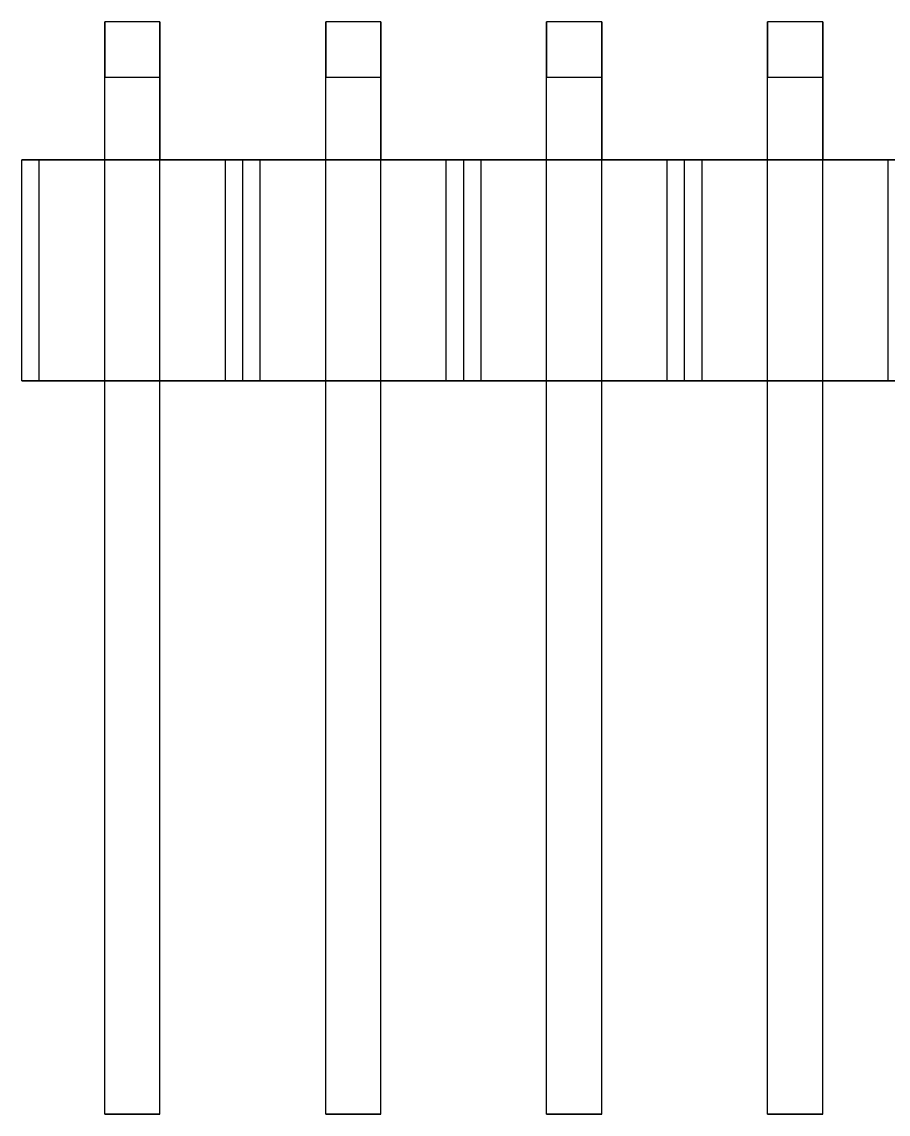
# Model space of a CAD drawing. Extents: x -1.3 to 80, y -12.2 to 0.3.
# Drawn here: x -1.27 to 8.69, y -12.24 to 0.32 of the extents above; entities that cross this region are included whole.
import ezdxf

# ---------------------------------------------------------------- set-up
doc = ezdxf.new("R2010")
doc.units = 0
doc.layers.get('0').update_dxf_attribs({"linetype": 'CONTINUOUS'})

# ---------------------------------------------------------------- blocks, each defined once
blk = doc.blocks.new('*U2')
at = {"color": 254, "extrusion": (1e-16, 1, -2e-16)}
for p, q in [((0.3175, 0.3175, -3.05), (-0.3175, 0.3175, -3.05)), ((-0.3175, 0.3175, 0.25), (-0.3175, 0.3175, -3.05)), ((0.3175, 0.3175, 0.25), (-0.3175, 0.3175, 0.25)), ((0.3175, 0.3175, 0.25), (0.3175, 0.3175, -3.05))]:
    blk.add_line(p, q, dxfattribs=at)
at = {"color": 254}
for p, q in [((0.3175, 0.3175, 0.25), (-0.3175, 0.3175, 0.25)), ((-0.3175, -0.3175, 0.25), (0.3175, -0.3175, 0.25)), ((-0.3175, -1.27, 1.2025), (0.3175, -1.27, 1.2025)), ((0.3175, -1.27, 1.8375), (-0.3175, -1.27, 1.8375)), ((0.3175, -1.27, 1.8375), (-0.3175, -1.27, 1.8375)), ((-0.3175, -12.24, 1.8375), (-0.3175, -1.27, 1.8375)), ((0.3175, -12.24, 1.8375), (0.3175, -1.27, 1.8375)), ((0.3175, -12.24, 1.8375), (-0.3175, -12.24, 1.8375))]:
    blk.add_line(p, q, dxfattribs=at)
at = {"color": 254, "extrusion": (-1, 1e-16, 0)}
for p, q in [((-0.3175, 0.3175, 0.25), (-0.3175, 0.3175, -3.05)), ((-0.3175, 0.3175, -3.05), (-0.3175, -0.3175, -3.05)), ((-0.3175, -0.3175, 0.25), (-0.3175, -0.3175, -3.05)), ((-0.3175, -12.24, 1.2025), (-0.3175, -1.27, 1.2025)), ((-0.3175, -12.24, 1.8375), (-0.3175, -1.27, 1.8375)), ((-0.3175, -12.24, 1.8375), (-0.3175, -12.24, 1.2025))]:
    blk.add_line(p, q, dxfattribs=at)
at = {"color": 254, "extrusion": (0, -2e-16, -1)}
for p, q in [((-0.3175, 0.3175, -3.05), (-0.3175, -0.3175, -3.05)), ((0.3175, 0.3175, -3.05), (-0.3175, 0.3175, -3.05)), ((0.3175, -0.3175, -3.05), (0.3175, 0.3175, -3.05)), ((-0.3175, -0.3175, -3.05), (0.3175, -0.3175, -3.05))]:
    blk.add_line(p, q, dxfattribs=at)
at = {"color": 254, "extrusion": (1, -1e-16, 0)}
for p, q in [((0.3175, -0.3175, -3.05), (0.3175, 0.3175, -3.05)), ((0.3175, 0.3175, 0.25), (0.3175, 0.3175, -3.05)), ((0.3175, -0.3175, 0.25), (0.3175, -0.3175, -3.05)), ((0.3175, -12.24, 1.8375), (0.3175, -1.27, 1.8375)), ((0.3175, -12.24, 1.2025), (0.3175, -1.27, 1.2025)), ((0.3175, -12.24, 1.2025), (0.3175, -12.24, 1.8375))]:
    blk.add_line(p, q, dxfattribs=at)
at = {"color": 254, "extrusion": (-1e-16, -1, 2e-16)}
for p, q in [((-0.3175, -0.3175, -3.05), (0.3175, -0.3175, -3.05)), ((-0.3175, -0.3175, 0.25), (0.3175, -0.3175, 0.25)), ((-0.3175, -0.3175, 0.25), (-0.3175, -0.3175, -3.05)), ((0.3175, -0.3175, 0.25), (0.3175, -0.3175, -3.05))]:
    blk.add_line(p, q, dxfattribs=at)
at = {"color": 254, "extrusion": (0, -1e-16, -1)}
for p, q in [((-0.3175, -1.27, 1.2025), (0.3175, -1.27, 1.2025)), ((-0.3175, -12.24, 1.2025), (-0.3175, -1.27, 1.2025)), ((0.3175, -12.24, 1.2025), (0.3175, -1.27, 1.2025)), ((-0.3175, -12.24, 1.2025), (0.3175, -12.24, 1.2025))]:
    blk.add_line(p, q, dxfattribs=at)
at = {"color": 254, "extrusion": (-1e-16, -1, 1e-16)}
for p, q in [((0.3175, -12.24, 1.8375), (-0.3175, -12.24, 1.8375)), ((-0.3175, -12.24, 1.8375), (-0.3175, -12.24, 1.2025)), ((-0.3175, -12.24, 1.2025), (0.3175, -12.24, 1.2025)), ((0.3175, -12.24, 1.2025), (0.3175, -12.24, 1.8375))]:
    blk.add_line(p, q, dxfattribs=at)
at = {"color": 254, "extrusion": (-1, 1e-16, 0)}
for centre, radius in [((1.27, 0.25, 0.3175), 1.5875), ((1.27, 0.25, 0.3175), 1.5875), ((1.27, 0.25, -0.3175), 1.5875), ((1.27, 0.25, 0.3175), 0.9525), ((1.27, 0.25, 0.3175), 0.9525), ((1.27, 0.25, -0.3175), 0.9525)]:
    blk.add_arc(centre, radius, 90, 180, dxfattribs=at)
at = {"color": 254, "extrusion": (1, -1e-16, 0)}
for radius in [1.5875, 0.9525]:
    blk.add_arc((-1.27, 0.25, 0.3175), radius, 0, 90, dxfattribs=at)
blk = doc.blocks.new('*U3')
at = {"color": 254, "extrusion": (1e-16, 1, -2e-16)}
for p, q in [((2.8575, 0.3175, -3.05), (2.2225, 0.3175, -3.05)), ((2.2225, 0.3175, 0.25), (2.2225, 0.3175, -3.05)), ((2.8575, 0.3175, 0.25), (2.2225, 0.3175, 0.25)), ((2.8575, 0.3175, 0.25), (2.8575, 0.3175, -3.05))]:
    blk.add_line(p, q, dxfattribs=at)
at = {"color": 254}
for p, q in [((2.8575, 0.3175, 0.25), (2.2225, 0.3175, 0.25)), ((2.2225, -0.3175, 0.25), (2.8575, -0.3175, 0.25)), ((2.2225, -1.27, 1.2025), (2.8575, -1.27, 1.2025)), ((2.8575, -1.27, 1.8375), (2.2225, -1.27, 1.8375)), ((2.8575, -1.27, 1.8375), (2.2225, -1.27, 1.8375)), ((2.2225, -12.24, 1.8375), (2.2225, -1.27, 1.8375)), ((2.8575, -12.24, 1.8375), (2.8575, -1.27, 1.8375)), ((2.8575, -12.24, 1.8375), (2.2225, -12.24, 1.8375))]:
    blk.add_line(p, q, dxfattribs=at)
at = {"color": 254, "extrusion": (-1, 1e-16, 0)}
for p, q in [((2.2225, 0.3175, 0.25), (2.2225, 0.3175, -3.05)), ((2.2225, 0.3175, -3.05), (2.2225, -0.3175, -3.05)), ((2.2225, -0.3175, 0.25), (2.2225, -0.3175, -3.05)), ((2.2225, -12.24, 1.2025), (2.2225, -1.27, 1.2025)), ((2.2225, -12.24, 1.8375), (2.2225, -1.27, 1.8375)), ((2.2225, -12.24, 1.8375), (2.2225, -12.24, 1.2025))]:
    blk.add_line(p, q, dxfattribs=at)
at = {"color": 254, "extrusion": (0, -2e-16, -1)}
for p, q in [((2.2225, 0.3175, -3.05), (2.2225, -0.3175, -3.05)), ((2.8575, 0.3175, -3.05), (2.2225, 0.3175, -3.05)), ((2.8575, -0.3175, -3.05), (2.8575, 0.3175, -3.05)), ((2.2225, -0.3175, -3.05), (2.8575, -0.3175, -3.05))]:
    blk.add_line(p, q, dxfattribs=at)
at = {"color": 254, "extrusion": (1, -1e-16, 0)}
for p, q in [((2.8575, -0.3175, -3.05), (2.8575, 0.3175, -3.05)), ((2.8575, 0.3175, 0.25), (2.8575, 0.3175, -3.05)), ((2.8575, -0.3175, 0.25), (2.8575, -0.3175, -3.05)), ((2.8575, -12.24, 1.8375), (2.8575, -1.27, 1.8375)), ((2.8575, -12.24, 1.2025), (2.8575, -1.27, 1.2025)), ((2.8575, -12.24, 1.2025), (2.8575, -12.24, 1.8375))]:
    blk.add_line(p, q, dxfattribs=at)
at = {"color": 254, "extrusion": (-1e-16, -1, 2e-16)}
for p, q in [((2.2225, -0.3175, -3.05), (2.8575, -0.3175, -3.05)), ((2.2225, -0.3175, 0.25), (2.8575, -0.3175, 0.25)), ((2.2225, -0.3175, 0.25), (2.2225, -0.3175, -3.05)), ((2.8575, -0.3175, 0.25), (2.8575, -0.3175, -3.05))]:
    blk.add_line(p, q, dxfattribs=at)
at = {"color": 254, "extrusion": (0, -1e-16, -1)}
for p, q in [((2.2225, -1.27, 1.2025), (2.8575, -1.27, 1.2025)), ((2.2225, -12.24, 1.2025), (2.2225, -1.27, 1.2025)), ((2.8575, -12.24, 1.2025), (2.8575, -1.27, 1.2025)), ((2.2225, -12.24, 1.2025), (2.8575, -12.24, 1.2025))]:
    blk.add_line(p, q, dxfattribs=at)
at = {"color": 254, "extrusion": (-1e-16, -1, 1e-16)}
for p, q in [((2.8575, -12.24, 1.8375), (2.2225, -12.24, 1.8375)), ((2.2225, -12.24, 1.8375), (2.2225, -12.24, 1.2025)), ((2.2225, -12.24, 1.2025), (2.8575, -12.24, 1.2025)), ((2.8575, -12.24, 1.2025), (2.8575, -12.24, 1.8375))]:
    blk.add_line(p, q, dxfattribs=at)
at = {"color": 254, "extrusion": (-1, 1e-16, 0)}
for centre, radius in [((1.27, 0.25, -2.2225), 1.5875), ((1.27, 0.25, -2.2225), 1.5875), ((1.27, 0.25, -2.8575), 1.5875), ((1.27, 0.25, -2.2225), 0.9525), ((1.27, 0.25, -2.2225), 0.9525), ((1.27, 0.25, -2.8575), 0.9525)]:
    blk.add_arc(centre, radius, 90, 180, dxfattribs=at)
at = {"color": 254, "extrusion": (1, -1e-16, 0)}
for radius in [1.5875, 0.9525]:
    blk.add_arc((-1.27, 0.25, 2.8575), radius, 0, 90, dxfattribs=at)
blk = doc.blocks.new('*U4')
at = {"color": 254, "extrusion": (1e-16, 1, -2e-16)}
for p, q in [((5.3975, 0.3175, -3.05), (4.7625, 0.3175, -3.05)), ((4.7625, 0.3175, 0.25), (4.7625, 0.3175, -3.05)), ((5.3975, 0.3175, 0.25), (4.7625, 0.3175, 0.25)), ((5.3975, 0.3175, 0.25), (5.3975, 0.3175, -3.05))]:
    blk.add_line(p, q, dxfattribs=at)
at = {"color": 254}
for p, q in [((5.3975, 0.3175, 0.25), (4.7625, 0.3175, 0.25)), ((4.7625, -0.3175, 0.25), (5.3975, -0.3175, 0.25)), ((4.7625, -1.27, 1.2025), (5.3975, -1.27, 1.2025)), ((5.3975, -1.27, 1.8375), (4.7625, -1.27, 1.8375)), ((5.3975, -1.27, 1.8375), (4.7625, -1.27, 1.8375)), ((4.7625, -12.24, 1.8375), (4.7625, -1.27, 1.8375)), ((5.3975, -12.24, 1.8375), (5.3975, -1.27, 1.8375)), ((5.3975, -12.24, 1.8375), (4.7625, -12.24, 1.8375))]:
    blk.add_line(p, q, dxfattribs=at)
at = {"color": 254, "extrusion": (-1, 1e-16, 0)}
for p, q in [((4.7625, 0.3175, 0.25), (4.7625, 0.3175, -3.05)), ((4.7625, 0.3175, -3.05), (4.7625, -0.3175, -3.05)), ((4.7625, -0.3175, 0.25), (4.7625, -0.3175, -3.05)), ((4.7625, -12.24, 1.2025), (4.7625, -1.27, 1.2025)), ((4.7625, -12.24, 1.8375), (4.7625, -1.27, 1.8375)), ((4.7625, -12.24, 1.8375), (4.7625, -12.24, 1.2025))]:
    blk.add_line(p, q, dxfattribs=at)
at = {"color": 254, "extrusion": (0, -2e-16, -1)}
for p, q in [((4.7625, 0.3175, -3.05), (4.7625, -0.3175, -3.05)), ((5.3975, 0.3175, -3.05), (4.7625, 0.3175, -3.05)), ((5.3975, -0.3175, -3.05), (5.3975, 0.3175, -3.05)), ((4.7625, -0.3175, -3.05), (5.3975, -0.3175, -3.05))]:
    blk.add_line(p, q, dxfattribs=at)
at = {"color": 254, "extrusion": (1, -1e-16, 0)}
for p, q in [((5.3975, -0.3175, -3.05), (5.3975, 0.3175, -3.05)), ((5.3975, 0.3175, 0.25), (5.3975, 0.3175, -3.05)), ((5.3975, -0.3175, 0.25), (5.3975, -0.3175, -3.05)), ((5.3975, -12.24, 1.8375), (5.3975, -1.27, 1.8375)), ((5.3975, -12.24, 1.2025), (5.3975, -1.27, 1.2025)), ((5.3975, -12.24, 1.2025), (5.3975, -12.24, 1.8375))]:
    blk.add_line(p, q, dxfattribs=at)
at = {"color": 254, "extrusion": (-1e-16, -1, 2e-16)}
for p, q in [((4.7625, -0.3175, -3.05), (5.3975, -0.3175, -3.05)), ((4.7625, -0.3175, 0.25), (5.3975, -0.3175, 0.25)), ((4.7625, -0.3175, 0.25), (4.7625, -0.3175, -3.05)), ((5.3975, -0.3175, 0.25), (5.3975, -0.3175, -3.05))]:
    blk.add_line(p, q, dxfattribs=at)
at = {"color": 254, "extrusion": (0, -1e-16, -1)}
for p, q in [((4.7625, -1.27, 1.2025), (5.3975, -1.27, 1.2025)), ((4.7625, -12.24, 1.2025), (4.7625, -1.27, 1.2025)), ((5.3975, -12.24, 1.2025), (5.3975, -1.27, 1.2025)), ((4.7625, -12.24, 1.2025), (5.3975, -12.24, 1.2025))]:
    blk.add_line(p, q, dxfattribs=at)
at = {"color": 254, "extrusion": (-1e-16, -1, 1e-16)}
for p, q in [((5.3975, -12.24, 1.8375), (4.7625, -12.24, 1.8375)), ((4.7625, -12.24, 1.8375), (4.7625, -12.24, 1.2025)), ((4.7625, -12.24, 1.2025), (5.3975, -12.24, 1.2025)), ((5.3975, -12.24, 1.2025), (5.3975, -12.24, 1.8375))]:
    blk.add_line(p, q, dxfattribs=at)
at = {"color": 254, "extrusion": (-1, 1e-16, 0)}
for centre, radius in [((1.27, 0.25, -4.7625), 1.5875), ((1.27, 0.25, -4.7625), 1.5875), ((1.27, 0.25, -5.3975), 1.5875), ((1.27, 0.25, -4.7625), 0.9525), ((1.27, 0.25, -4.7625), 0.9525), ((1.27, 0.25, -5.3975), 0.9525)]:
    blk.add_arc(centre, radius, 90, 180, dxfattribs=at)
at = {"color": 254, "extrusion": (1, -1e-16, 0)}
for radius in [1.5875, 0.9525]:
    blk.add_arc((-1.27, 0.25, 5.3975), radius, 0, 90, dxfattribs=at)
blk = doc.blocks.new('*U5')
at = {"color": 254, "extrusion": (1e-16, 1, -2e-16)}
for p, q in [((7.9375, 0.3175, -3.05), (7.3025, 0.3175, -3.05)), ((7.3025, 0.3175, 0.25), (7.3025, 0.3175, -3.05)), ((7.9375, 0.3175, 0.25), (7.3025, 0.3175, 0.25)), ((7.9375, 0.3175, 0.25), (7.9375, 0.3175, -3.05))]:
    blk.add_line(p, q, dxfattribs=at)
at = {"color": 254}
for p, q in [((7.9375, 0.3175, 0.25), (7.3025, 0.3175, 0.25)), ((7.3025, -0.3175, 0.25), (7.9375, -0.3175, 0.25)), ((7.3025, -1.27, 1.2025), (7.9375, -1.27, 1.2025)), ((7.9375, -1.27, 1.8375), (7.3025, -1.27, 1.8375)), ((7.9375, -1.27, 1.8375), (7.3025, -1.27, 1.8375)), ((7.3025, -12.24, 1.8375), (7.3025, -1.27, 1.8375)), ((7.9375, -12.24, 1.8375), (7.9375, -1.27, 1.8375)), ((7.9375, -12.24, 1.8375), (7.3025, -12.24, 1.8375))]:
    blk.add_line(p, q, dxfattribs=at)
at = {"color": 254, "extrusion": (-1, 1e-16, 0)}
for p, q in [((7.3025, 0.3175, 0.25), (7.3025, 0.3175, -3.05)), ((7.3025, 0.3175, -3.05), (7.3025, -0.3175, -3.05)), ((7.3025, -0.3175, 0.25), (7.3025, -0.3175, -3.05)), ((7.3025, -12.24, 1.2025), (7.3025, -1.27, 1.2025)), ((7.3025, -12.24, 1.8375), (7.3025, -1.27, 1.8375)), ((7.3025, -12.24, 1.8375), (7.3025, -12.24, 1.2025))]:
    blk.add_line(p, q, dxfattribs=at)
at = {"color": 254, "extrusion": (0, -2e-16, -1)}
for p, q in [((7.3025, 0.3175, -3.05), (7.3025, -0.3175, -3.05)), ((7.9375, 0.3175, -3.05), (7.3025, 0.3175, -3.05)), ((7.9375, -0.3175, -3.05), (7.9375, 0.3175, -3.05)), ((7.3025, -0.3175, -3.05), (7.9375, -0.3175, -3.05))]:
    blk.add_line(p, q, dxfattribs=at)
at = {"color": 254, "extrusion": (1, -1e-16, 0)}
for p, q in [((7.9375, -0.3175, -3.05), (7.9375, 0.3175, -3.05)), ((7.9375, 0.3175, 0.25), (7.9375, 0.3175, -3.05)), ((7.9375, -0.3175, 0.25), (7.9375, -0.3175, -3.05)), ((7.9375, -12.24, 1.8375), (7.9375, -1.27, 1.8375)), ((7.9375, -12.24, 1.2025), (7.9375, -1.27, 1.2025)), ((7.9375, -12.24, 1.2025), (7.9375, -12.24, 1.8375))]:
    blk.add_line(p, q, dxfattribs=at)
at = {"color": 254, "extrusion": (-1e-16, -1, 2e-16)}
for p, q in [((7.3025, -0.3175, -3.05), (7.9375, -0.3175, -3.05)), ((7.3025, -0.3175, 0.25), (7.9375, -0.3175, 0.25)), ((7.3025, -0.3175, 0.25), (7.3025, -0.3175, -3.05)), ((7.9375, -0.3175, 0.25), (7.9375, -0.3175, -3.05))]:
    blk.add_line(p, q, dxfattribs=at)
at = {"color": 254, "extrusion": (0, -1e-16, -1)}
for p, q in [((7.3025, -1.27, 1.2025), (7.9375, -1.27, 1.2025)), ((7.3025, -12.24, 1.2025), (7.3025, -1.27, 1.2025)), ((7.9375, -12.24, 1.2025), (7.9375, -1.27, 1.2025)), ((7.3025, -12.24, 1.2025), (7.9375, -12.24, 1.2025))]:
    blk.add_line(p, q, dxfattribs=at)
at = {"color": 254, "extrusion": (-1e-16, -1, 1e-16)}
for p, q in [((7.9375, -12.24, 1.8375), (7.3025, -12.24, 1.8375)), ((7.3025, -12.24, 1.8375), (7.3025, -12.24, 1.2025)), ((7.3025, -12.24, 1.2025), (7.9375, -12.24, 1.2025)), ((7.9375, -12.24, 1.2025), (7.9375, -12.24, 1.8375))]:
    blk.add_line(p, q, dxfattribs=at)
at = {"color": 254, "extrusion": (-1, 1e-16, 0)}
for centre, radius in [((1.27, 0.25, -7.3025), 1.5875), ((1.27, 0.25, -7.3025), 1.5875), ((1.27, 0.25, -7.9375), 1.5875), ((1.27, 0.25, -7.3025), 0.9525), ((1.27, 0.25, -7.3025), 0.9525), ((1.27, 0.25, -7.9375), 0.9525)]:
    blk.add_arc(centre, radius, 90, 180, dxfattribs=at)
at = {"color": 254, "extrusion": (1, -1e-16, 0)}
for radius in [1.5875, 0.9525]:
    blk.add_arc((-1.27, 0.25, 7.9375), radius, 0, 90, dxfattribs=at)
blk = doc.blocks.new('*U34')
at = {"color": 250, "extrusion": (-0.707107, 0, -0.707107)}
for p, q in [((-1.271, -1.27, 0.2), (-1.071, -1.27)), ((-1.271, -3.81, 0.2), (-1.271, -1.27, 0.2)), ((-1.071, -3.81), (-1.071, -1.27)), ((-1.071, -3.81), (-1.271, -3.81, 0.2))]:
    blk.add_line(p, q, dxfattribs=at)
at = {"color": 250, "extrusion": (-0.707107, 0, 0.707107)}
for p, q in [((-1.071, -1.27, 2.84), (-1.271, -1.27, 2.64)), ((-1.271, -3.81, 2.64), (-1.271, -1.27, 2.64)), ((-1.071, -3.81, 2.84), (-1.071, -1.27, 2.84)), ((-1.271, -3.81, 2.64), (-1.071, -3.81, 2.84))]:
    blk.add_line(p, q, dxfattribs=at)
at = {"color": 250, "extrusion": (-1, 0, 0)}
for p, q in [((-1.271, -1.27, 2.64), (-1.271, -1.27, 0.2)), ((-1.271, -3.81, 0.2), (-1.271, -1.27, 0.2)), ((-1.271, -3.81, 2.64), (-1.271, -1.27, 2.64)), ((-1.271, -3.81, 0.2), (-1.271, -3.81, 2.64))]:
    blk.add_line(p, q, dxfattribs=at)
at = {"color": 250, "extrusion": (0, 1, 0)}
for p, q in [((-1.271, -1.27, 0.2), (-1.071, -1.27)), ((-1.271, -1.27, 2.64), (-1.271, -1.27, 0.2)), ((-1.071, -1.27, 2.84), (-1.271, -1.27, 2.64)), ((1.069, -1.27, 2.84), (-1.071, -1.27, 2.84)), ((-1.071, -1.27), (1.069, -1.27)), ((1.269, -1.27, 2.64), (1.069, -1.27, 2.84)), ((1.069, -1.27), (1.269, -1.27, 0.2)), ((1.269, -1.27, 0.2), (1.269, -1.27, 2.64))]:
    blk.add_line(p, q, dxfattribs=at)
at = {"color": 250, "extrusion": (-1e-16, 0, -1)}
for p, q in [((-1.071, -1.27), (1.069, -1.27)), ((-1.071, -3.81), (-1.071, -1.27)), ((1.069, -3.81), (1.069, -1.27)), ((1.069, -3.81), (-1.071, -3.81))]:
    blk.add_line(p, q, dxfattribs=at)
at = {"color": 250}
for p, q in [((1.069, -1.27, 2.84), (-1.071, -1.27, 2.84)), ((-1.071, -3.81, 2.84), (-1.071, -1.27, 2.84)), ((1.069, -3.81, 2.84), (1.069, -1.27, 2.84)), ((-1.071, -3.81, 2.84), (1.069, -3.81, 2.84))]:
    blk.add_line(p, q, dxfattribs=at)
at = {"color": 250, "extrusion": (0.707107, 0, -0.707107)}
for p, q in [((1.069, -1.27), (1.269, -1.27, 0.2)), ((1.069, -3.81), (1.069, -1.27)), ((1.269, -3.81, 0.2), (1.269, -1.27, 0.2)), ((1.269, -3.81, 0.2), (1.069, -3.81))]:
    blk.add_line(p, q, dxfattribs=at)
at = {"color": 250, "extrusion": (0.707107, 0, 0.707107)}
for p, q in [((1.269, -1.27, 2.64), (1.069, -1.27, 2.84)), ((1.069, -3.81, 2.84), (1.069, -1.27, 2.84)), ((1.269, -3.81, 2.64), (1.269, -1.27, 2.64)), ((1.069, -3.81, 2.84), (1.269, -3.81, 2.64))]:
    blk.add_line(p, q, dxfattribs=at)
at = {"color": 250, "extrusion": (1, 0, 0)}
for p, q in [((1.269, -1.27, 0.2), (1.269, -1.27, 2.64)), ((1.269, -3.81, 2.64), (1.269, -1.27, 2.64)), ((1.269, -3.81, 0.2), (1.269, -1.27, 0.2)), ((1.269, -3.81, 2.64), (1.269, -3.81, 0.2))]:
    blk.add_line(p, q, dxfattribs=at)
at = {"color": 250, "extrusion": (0, -1, 0)}
for p, q in [((-1.271, -3.81, 0.2), (-1.271, -3.81, 2.64)), ((-1.071, -3.81), (-1.271, -3.81, 0.2)), ((-1.271, -3.81, 2.64), (-1.071, -3.81, 2.84)), ((1.069, -3.81), (-1.071, -3.81)), ((-1.071, -3.81, 2.84), (1.069, -3.81, 2.84)), ((1.269, -3.81, 0.2), (1.069, -3.81)), ((1.069, -3.81, 2.84), (1.269, -3.81, 2.64)), ((1.269, -3.81, 2.64), (1.269, -3.81, 0.2))]:
    blk.add_line(p, q, dxfattribs=at)
blk = doc.blocks.new('*U35')
at = {"color": 250, "extrusion": (-0.707107, 0, -0.707107)}
for p, q in [((1.269, -1.27, 0.2), (1.469, -1.27)), ((1.269, -3.81, 0.2), (1.269, -1.27, 0.2)), ((1.469, -3.81), (1.469, -1.27)), ((1.469, -3.81), (1.269, -3.81, 0.2))]:
    blk.add_line(p, q, dxfattribs=at)
at = {"color": 250, "extrusion": (-0.707107, 0, 0.707107)}
for p, q in [((1.469, -1.27, 2.84), (1.269, -1.27, 2.64)), ((1.269, -3.81, 2.64), (1.269, -1.27, 2.64)), ((1.469, -3.81, 2.84), (1.469, -1.27, 2.84)), ((1.269, -3.81, 2.64), (1.469, -3.81, 2.84))]:
    blk.add_line(p, q, dxfattribs=at)
at = {"color": 250, "extrusion": (-1, 0, 0)}
for p, q in [((1.269, -1.27, 2.64), (1.269, -1.27, 0.2)), ((1.269, -3.81, 0.2), (1.269, -1.27, 0.2)), ((1.269, -3.81, 2.64), (1.269, -1.27, 2.64)), ((1.269, -3.81, 0.2), (1.269, -3.81, 2.64))]:
    blk.add_line(p, q, dxfattribs=at)
at = {"color": 250, "extrusion": (0, 1, 0)}
for p, q in [((1.269, -1.27, 0.2), (1.469, -1.27)), ((1.269, -1.27, 2.64), (1.269, -1.27, 0.2)), ((1.469, -1.27, 2.84), (1.269, -1.27, 2.64)), ((3.609, -1.27, 2.84), (1.469, -1.27, 2.84)), ((1.469, -1.27), (3.609, -1.27)), ((3.809, -1.27, 2.64), (3.609, -1.27, 2.84)), ((3.609, -1.27), (3.809, -1.27, 0.2)), ((3.809, -1.27, 0.2), (3.809, -1.27, 2.64))]:
    blk.add_line(p, q, dxfattribs=at)
at = {"color": 250, "extrusion": (-1e-16, 0, -1)}
for p, q in [((1.469, -1.27), (3.609, -1.27)), ((1.469, -3.81), (1.469, -1.27)), ((3.609, -3.81), (3.609, -1.27)), ((3.609, -3.81), (1.469, -3.81))]:
    blk.add_line(p, q, dxfattribs=at)
at = {"color": 250}
for p, q in [((3.609, -1.27, 2.84), (1.469, -1.27, 2.84)), ((1.469, -3.81, 2.84), (1.469, -1.27, 2.84)), ((3.609, -3.81, 2.84), (3.609, -1.27, 2.84)), ((1.469, -3.81, 2.84), (3.609, -3.81, 2.84))]:
    blk.add_line(p, q, dxfattribs=at)
at = {"color": 250, "extrusion": (0.707107, 0, -0.707107)}
for p, q in [((3.609, -1.27), (3.809, -1.27, 0.2)), ((3.609, -3.81), (3.609, -1.27)), ((3.809, -3.81, 0.2), (3.809, -1.27, 0.2)), ((3.809, -3.81, 0.2), (3.609, -3.81))]:
    blk.add_line(p, q, dxfattribs=at)
at = {"color": 250, "extrusion": (0.707107, 0, 0.707107)}
for p, q in [((3.809, -1.27, 2.64), (3.609, -1.27, 2.84)), ((3.609, -3.81, 2.84), (3.609, -1.27, 2.84)), ((3.809, -3.81, 2.64), (3.809, -1.27, 2.64)), ((3.609, -3.81, 2.84), (3.809, -3.81, 2.64))]:
    blk.add_line(p, q, dxfattribs=at)
at = {"color": 250, "extrusion": (1, 0, 0)}
for p, q in [((3.809, -1.27, 0.2), (3.809, -1.27, 2.64)), ((3.809, -3.81, 2.64), (3.809, -1.27, 2.64)), ((3.809, -3.81, 0.2), (3.809, -1.27, 0.2)), ((3.809, -3.81, 2.64), (3.809, -3.81, 0.2))]:
    blk.add_line(p, q, dxfattribs=at)
at = {"color": 250, "extrusion": (0, -1, 0)}
for p, q in [((1.269, -3.81, 0.2), (1.269, -3.81, 2.64)), ((1.469, -3.81), (1.269, -3.81, 0.2)), ((1.269, -3.81, 2.64), (1.469, -3.81, 2.84)), ((3.609, -3.81), (1.469, -3.81)), ((1.469, -3.81, 2.84), (3.609, -3.81, 2.84)), ((3.809, -3.81, 0.2), (3.609, -3.81)), ((3.609, -3.81, 2.84), (3.809, -3.81, 2.64)), ((3.809, -3.81, 2.64), (3.809, -3.81, 0.2))]:
    blk.add_line(p, q, dxfattribs=at)
blk = doc.blocks.new('*U36')
at = {"color": 250, "extrusion": (-0.707107, 0, -0.707107)}
for p, q in [((3.809, -1.27, 0.2), (4.009, -1.27)), ((3.809, -3.81, 0.2), (3.809, -1.27, 0.2)), ((4.009, -3.81), (4.009, -1.27)), ((4.009, -3.81), (3.809, -3.81, 0.2))]:
    blk.add_line(p, q, dxfattribs=at)
at = {"color": 250, "extrusion": (-0.707107, 0, 0.707107)}
for p, q in [((4.009, -1.27, 2.84), (3.809, -1.27, 2.64)), ((3.809, -3.81, 2.64), (3.809, -1.27, 2.64)), ((4.009, -3.81, 2.84), (4.009, -1.27, 2.84)), ((3.809, -3.81, 2.64), (4.009, -3.81, 2.84))]:
    blk.add_line(p, q, dxfattribs=at)
at = {"color": 250, "extrusion": (-1, 0, 0)}
for p, q in [((3.809, -1.27, 2.64), (3.809, -1.27, 0.2)), ((3.809, -3.81, 0.2), (3.809, -1.27, 0.2)), ((3.809, -3.81, 2.64), (3.809, -1.27, 2.64)), ((3.809, -3.81, 0.2), (3.809, -3.81, 2.64))]:
    blk.add_line(p, q, dxfattribs=at)
at = {"color": 250, "extrusion": (0, 1, 0)}
for p, q in [((3.809, -1.27, 0.2), (4.009, -1.27)), ((3.809, -1.27, 2.64), (3.809, -1.27, 0.2)), ((4.009, -1.27, 2.84), (3.809, -1.27, 2.64)), ((6.149, -1.27, 2.84), (4.009, -1.27, 2.84)), ((4.009, -1.27), (6.149, -1.27)), ((6.349, -1.27, 2.64), (6.149, -1.27, 2.84)), ((6.149, -1.27), (6.349, -1.27, 0.2)), ((6.349, -1.27, 0.2), (6.349, -1.27, 2.64))]:
    blk.add_line(p, q, dxfattribs=at)
at = {"color": 250, "extrusion": (-1e-16, 0, -1)}
for p, q in [((4.009, -1.27), (6.149, -1.27)), ((4.009, -3.81), (4.009, -1.27)), ((6.149, -3.81), (6.149, -1.27)), ((6.149, -3.81), (4.009, -3.81))]:
    blk.add_line(p, q, dxfattribs=at)
at = {"color": 250}
for p, q in [((6.149, -1.27, 2.84), (4.009, -1.27, 2.84)), ((4.009, -3.81, 2.84), (4.009, -1.27, 2.84)), ((6.149, -3.81, 2.84), (6.149, -1.27, 2.84)), ((4.009, -3.81, 2.84), (6.149, -3.81, 2.84))]:
    blk.add_line(p, q, dxfattribs=at)
at = {"color": 250, "extrusion": (0.707107, 0, -0.707107)}
for p, q in [((6.149, -1.27), (6.349, -1.27, 0.2)), ((6.149, -3.81), (6.149, -1.27)), ((6.349, -3.81, 0.2), (6.349, -1.27, 0.2)), ((6.349, -3.81, 0.2), (6.149, -3.81))]:
    blk.add_line(p, q, dxfattribs=at)
at = {"color": 250, "extrusion": (0.707107, 0, 0.707107)}
for p, q in [((6.349, -1.27, 2.64), (6.149, -1.27, 2.84)), ((6.149, -3.81, 2.84), (6.149, -1.27, 2.84)), ((6.349, -3.81, 2.64), (6.349, -1.27, 2.64)), ((6.149, -3.81, 2.84), (6.349, -3.81, 2.64))]:
    blk.add_line(p, q, dxfattribs=at)
at = {"color": 250, "extrusion": (1, 0, 0)}
for p, q in [((6.349, -1.27, 0.2), (6.349, -1.27, 2.64)), ((6.349, -3.81, 2.64), (6.349, -1.27, 2.64)), ((6.349, -3.81, 0.2), (6.349, -1.27, 0.2)), ((6.349, -3.81, 2.64), (6.349, -3.81, 0.2))]:
    blk.add_line(p, q, dxfattribs=at)
at = {"color": 250, "extrusion": (0, -1, 0)}
for p, q in [((3.809, -3.81, 0.2), (3.809, -3.81, 2.64)), ((4.009, -3.81), (3.809, -3.81, 0.2)), ((3.809, -3.81, 2.64), (4.009, -3.81, 2.84)), ((6.149, -3.81), (4.009, -3.81)), ((4.009, -3.81, 2.84), (6.149, -3.81, 2.84)), ((6.349, -3.81, 0.2), (6.149, -3.81)), ((6.149, -3.81, 2.84), (6.349, -3.81, 2.64)), ((6.349, -3.81, 2.64), (6.349, -3.81, 0.2))]:
    blk.add_line(p, q, dxfattribs=at)
blk = doc.blocks.new('*U37')
at = {"color": 250, "extrusion": (-0.707107, 0, -0.707107)}
for p, q in [((6.349, -1.27, 0.2), (6.549, -1.27)), ((6.349, -3.81, 0.2), (6.349, -1.27, 0.2)), ((6.549, -3.81), (6.549, -1.27)), ((6.549, -3.81), (6.349, -3.81, 0.2))]:
    blk.add_line(p, q, dxfattribs=at)
at = {"color": 250, "extrusion": (-0.707107, 0, 0.707107)}
for p, q in [((6.549, -1.27, 2.84), (6.349, -1.27, 2.64)), ((6.349, -3.81, 2.64), (6.349, -1.27, 2.64)), ((6.549, -3.81, 2.84), (6.549, -1.27, 2.84)), ((6.349, -3.81, 2.64), (6.549, -3.81, 2.84))]:
    blk.add_line(p, q, dxfattribs=at)
at = {"color": 250, "extrusion": (-1, 0, 0)}
for p, q in [((6.349, -1.27, 2.64), (6.349, -1.27, 0.2)), ((6.349, -3.81, 0.2), (6.349, -1.27, 0.2)), ((6.349, -3.81, 2.64), (6.349, -1.27, 2.64)), ((6.349, -3.81, 0.2), (6.349, -3.81, 2.64))]:
    blk.add_line(p, q, dxfattribs=at)
at = {"color": 250, "extrusion": (0, 1, 0)}
for p, q in [((6.349, -1.27, 0.2), (6.549, -1.27)), ((6.349, -1.27, 2.64), (6.349, -1.27, 0.2)), ((6.549, -1.27, 2.84), (6.349, -1.27, 2.64)), ((8.689, -1.27, 2.84), (6.549, -1.27, 2.84)), ((6.549, -1.27), (8.689, -1.27)), ((8.889, -1.27, 2.64), (8.689, -1.27, 2.84)), ((8.689, -1.27), (8.889, -1.27, 0.2)), ((8.889, -1.27, 0.2), (8.889, -1.27, 2.64))]:
    blk.add_line(p, q, dxfattribs=at)
at = {"color": 250, "extrusion": (-1e-16, 0, -1)}
for p, q in [((6.549, -1.27), (8.689, -1.27)), ((6.549, -3.81), (6.549, -1.27)), ((8.689, -3.81), (8.689, -1.27)), ((8.689, -3.81), (6.549, -3.81))]:
    blk.add_line(p, q, dxfattribs=at)
at = {"color": 250}
for p, q in [((8.689, -1.27, 2.84), (6.549, -1.27, 2.84)), ((6.549, -3.81, 2.84), (6.549, -1.27, 2.84)), ((8.689, -3.81, 2.84), (8.689, -1.27, 2.84)), ((6.549, -3.81, 2.84), (8.689, -3.81, 2.84))]:
    blk.add_line(p, q, dxfattribs=at)
at = {"color": 250, "extrusion": (0.707107, 0, -0.707107)}
for p, q in [((8.689, -1.27), (8.889, -1.27, 0.2)), ((8.689, -3.81), (8.689, -1.27)), ((8.889, -3.81, 0.2), (8.889, -1.27, 0.2)), ((8.889, -3.81, 0.2), (8.689, -3.81))]:
    blk.add_line(p, q, dxfattribs=at)
at = {"color": 250, "extrusion": (0.707107, 0, 0.707107)}
for p, q in [((8.889, -1.27, 2.64), (8.689, -1.27, 2.84)), ((8.689, -3.81, 2.84), (8.689, -1.27, 2.84)), ((8.889, -3.81, 2.64), (8.889, -1.27, 2.64)), ((8.689, -3.81, 2.84), (8.889, -3.81, 2.64))]:
    blk.add_line(p, q, dxfattribs=at)
at = {"color": 250, "extrusion": (1, 0, 0)}
for p, q in [((8.889, -1.27, 0.2), (8.889, -1.27, 2.64)), ((8.889, -3.81, 2.64), (8.889, -1.27, 2.64)), ((8.889, -3.81, 0.2), (8.889, -1.27, 0.2)), ((8.889, -3.81, 2.64), (8.889, -3.81, 0.2))]:
    blk.add_line(p, q, dxfattribs=at)
at = {"color": 250, "extrusion": (0, -1, 0)}
for p, q in [((6.349, -3.81, 0.2), (6.349, -3.81, 2.64)), ((6.549, -3.81), (6.349, -3.81, 0.2)), ((6.349, -3.81, 2.64), (6.549, -3.81, 2.84)), ((8.689, -3.81), (6.549, -3.81)), ((6.549, -3.81, 2.84), (8.689, -3.81, 2.84)), ((8.889, -3.81, 0.2), (8.689, -3.81)), ((8.689, -3.81, 2.84), (8.889, -3.81, 2.64)), ((8.889, -3.81, 2.64), (8.889, -3.81, 0.2))]:
    blk.add_line(p, q, dxfattribs=at)

msp = doc.modelspace()

# ---------------------------------------------------------------- block references
for name in ['*U2', '*U3', '*U4', '*U5', '*U34', '*U35', '*U36', '*U37']:
    msp.add_blockref(name, (0, 0))

doc.saveas('drawing.dxf')
